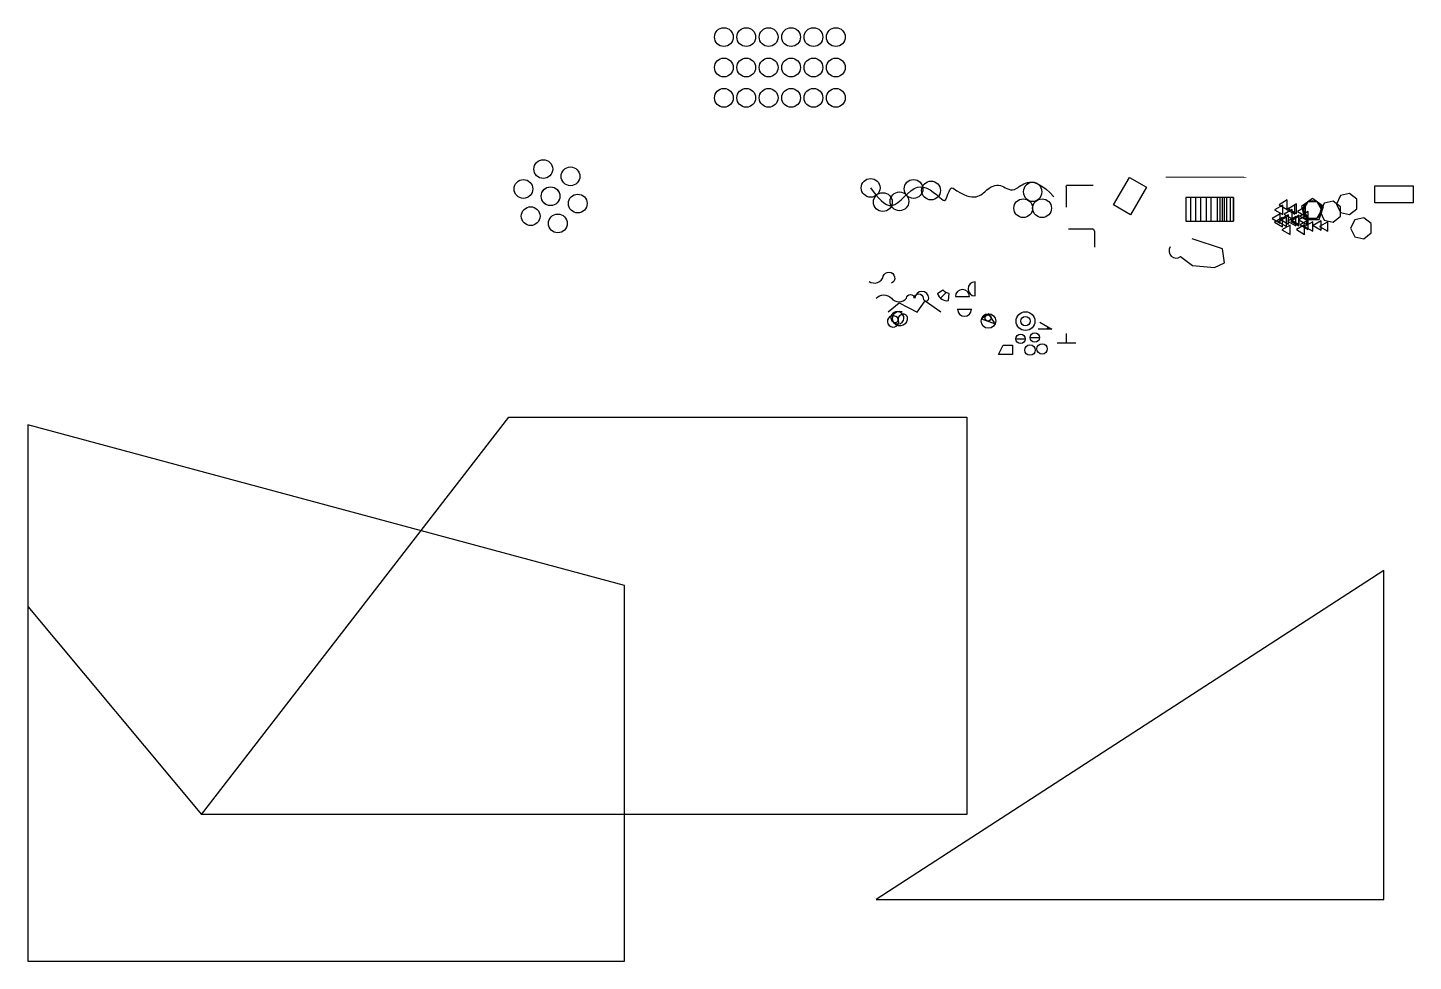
# Model space of a CAD drawing. Header units: millimetres. Extents: x 139 to 3092, y 954 to 2944.
import ezdxf

# ---------------------------------------------------------------- set-up
doc = ezdxf.new("R2010")
doc.units = ezdxf.units.MM

# ---------------------------------------------------------------- blocks, each defined once
blk = doc.blocks.new('*U2')
blk.add_circle((0, 0), 20)
blk = doc.blocks.new('*U3')
at = {"color": 0, "linetype": 'ByBlock', "lineweight": -2, "transparency": 16777216}
for p in [(0, 129.5), (47.7, 129.5), (95.4, 129.5), (143.2, 129.5), (190.9, 129.5), (238.6, 129.5), (0, 64.7), (47.7, 64.7), (95.4, 64.7), (143.2, 64.7), (190.9, 64.7), (238.6, 64.7), (0, 0), (47.7, 0), (95.4, 0), (143.2, 0), (190.9, 0), (238.6, 0)]:
    blk.add_blockref('*U2', p, dxfattribs=at)
blk = doc.blocks.new('*U4')
blk.add_circle((0, 0), 20)
blk = doc.blocks.new('*U5')
at = {"color": 0, "linetype": 'ByBlock', "lineweight": -2, "transparency": 16777216}
for p, rotation in [((1935.2, 2602.3), 306.8644665489937), ((1961.2, 2572), 320.2821868811403), ((1996.6, 2573.6), 40.20378993867745), ((2026.6, 2600), 32.06215004049324), ((2063.9, 2596.7), 327.1020561408357)]:
    blk.add_blockref('*U4', p, dxfattribs=dict(at, rotation=rotation))
blk = doc.blocks.new('*U6')
blk.add_circle((20, 20), 20)
blk = doc.blocks.new('*U7')
at = {"color": 0, "linetype": 'ByBlock', "lineweight": -2, "transparency": 16777216}
for p, rotation in [((1230.2, 2669.7), 240), ((1315.5, 2646.9), 180), ((1167.8, 2607.3), 300.0000000000001), ((1260.4, 2557.1), 59.99999999999999), ((1280.4, 2577.1), 120), ((1245.7, 2611.8), 240), ((1225.7, 2591.8), 300.0000000000001), ((1273, 2604.4), 180), ((1338.3, 2561.6), 120), ((1275.9, 2499.2), 59.99999999999999)]:
    blk.add_blockref('*U6', p, dxfattribs=dict(at, rotation=rotation))
for p in [(1233, 2564.4), (1190.6, 2522)]:
    blk.add_blockref('*U6', p, dxfattribs=at)

msp = doc.modelspace()

# ---------------------------------------------------------------- linework, layer by layer
for p, q in [((2351.6, 2604.3), (2352.6, 2607.3)), ((2351.6, 2604.3), (2351.6, 2561.5)), ((2409.4, 2607.3), (2352.6, 2607.3)), ((2607.3, 2581.8), (2607.3, 2531.2)), ((2708.4, 2581.8), (2607.3, 2581.8)), ((2616.8, 2581.8), (2616.8, 2531.2)), ((2627.4, 2581.8), (2627.4, 2531.2)), ((2637.9, 2581.8), (2637.9, 2531.2)), ((2650.6, 2581.8), (2650.6, 2531.2)), ((2660.1, 2581.8), (2660.1, 2531.2)), ((2673.6, 2581.8), (2673.6, 2531.2)), ((2679.4, 2581.8), (2679.4, 2531.2)), ((2684.2, 2581.8), (2684.2, 2531.2)), ((2688.4, 2581.8), (2688.4, 2531.2)), ((2693.8, 2581.8), (2693.8, 2531.2)), ((2701.4, 2581.8), (2701.4, 2531.2)), ((2708.4, 2531.2), (2708.4, 2581.8)), ((2708.4, 2581.8), (2708.4, 2531.2)), ((2356.8, 2514.9), (2407.1, 2514.9)), ((2607.3, 2531.2), (2708.4, 2531.2)), ((2412.1, 2509.9), (2412.1, 2476.1)), ((2157.7, 2372.1), (2157.7, 2402.1)), ((2077.7, 2377.2), (2089.3, 2384.7)), ((2084.3, 2367), (2096, 2379.3)), ((2101.2, 2362.1), (2102.8, 2377.5)), ((2115.8, 2370.5), (2145.8, 2370.5)), ((2120.2, 2343.6), (2150.2, 2343.6)), ((2187.4, 2334.2), (2171.4, 2323)), ((2200.7, 2312.6), (2187.4, 2334.2)), ((2171.4, 2323), (2200.7, 2312.6)), ((2295.7, 2316.4), (2321.7, 2301)), ((2244.8, 2280.4), (2264.8, 2280.4)), ((2275, 2283.4), (2295, 2283.4)), ((2321.7, 2301), (2291.9, 2301)), ((2352.6, 2271.7), (2352.6, 2291.7)), ((2207.4, 2246.9), (2217.4, 2266.9)), ((2237.4, 2246.9), (2207.4, 2246.9)), ((2217.4, 2266.9), (2217.4, 2266.9)), ((2217.4, 2266.9), (2237.4, 2266.9)), ((2237.4, 2266.9), (2237.4, 2246.9)), ((2332.6, 2271.7), (2352.6, 2271.7)), ((2352.6, 2271.7), (2372.6, 2271.7)), ((2352.6, 2271.7), (2352.6, 2271.7)), ((138.7, 2097.4), (138.7, 953.9)), ((1410.5, 1754.7), (138.7, 2097.4)), ((138.7, 2097.4), (138.7, 1710.3)), ((508.8, 1267.1), (1164.3, 2113.9)), ((1164.3, 2113.9), (1184.3, 2113.9)), ((1184.3, 2113.9), (1204.3, 2113.9)), ((1204.3, 2113.9), (2140.1, 2113.9)), ((2140.1, 2113.9), (2140.1, 1267.1)), ((3028.8, 1786.6), (1947, 1085.3)), ((3028.8, 1085.3), (3028.8, 1786.6)), ((1410.5, 953.9), (1410.5, 1754.7)), ((138.7, 1710.3), (508.8, 1267.1)), ((2140.1, 1267.1), (508.8, 1267.1)), ((1947, 1085.3), (3028.8, 1085.3)), ((138.7, 953.9), (1410.5, 953.9))]:
    msp.add_line(p, q)
for points, format in [([(2563.7, 2624.9, 2, 2, 0), (2663.7, 2624.9, 20, 0, 0), (2738.3, 2624.9, 0, 0, 0)], "xyseb"), ([(2573.4, 2476.4, 0.847838), (2595.7, 2456.1), (2620.9, 2436.9), (2667.9, 2432.6), (2689.7, 2442.4), (2684.8, 2472.4), (2620.7, 2493.6)], "xyb"), ([(1931.7, 2402.9, 0.509559), (1962.2, 2413.8, -1.555172), (1979.3, 2398.9, 0.457421)], "xyb"), ([(1946.8, 2366.9, -0.446984), (1979.3, 2366.9, 0.446984), (2011.8, 2366.9, -1), (2028.2, 2366.9, -1), (2047.3, 2366.9, 1), (2059.1, 2366.9, 1), (2029.7, 2366.9, 1)], "xyb"), ([(1986.2, 2314.5, 0.84093), (2003.8, 2332, 0.52187), (1980, 2332, 0.529431), (1986.2, 2315.7, 0.729971), (1992.2, 2325.7, 7.77999), (1994.9, 2320.2, -0.309686), (1999.9, 2332.4, -0.541019), (2013.3, 2326.5, -3.482022), (2002.1, 2339.1, -0.62042)], "xyb")]:
    msp.add_lwpolyline(points, format=format)
for points in [[(2452.8, 2566), (2452.8, 2566), (2486.6, 2624.5), (2486.6, 2624.5), (2522.8, 2603.5), (2522.8, 2603.5), (2489, 2545), (2489, 2545)], [(3010, 2606.4), (3010, 2606.4), (3091.7, 2606.4), (3091.7, 2606.4), (3091.7, 2570.3), (3091.7, 2570.3), (3010, 2570.3), (3010, 2570.3)], [(2823, 2556.5), (2823, 2576.5), (2805.6, 2566.5)], [(2876.8, 2579.8), (2853.2, 2562.7), (2862.2, 2535.1), (2891.3, 2535.1), (2900.3, 2562.7)], [(2866.8, 2572.4), (2856.8, 2555.1), (2866.8, 2537.8), (2886.8, 2537.8), (2896.8, 2555.1), (2886.8, 2572.4)], [(2936.7, 2541.8), (2936.7, 2561.8), (2921.1, 2574.3), (2901.6, 2569.8), (2892.9, 2551.8), (2901.6, 2533.8), (2921.1, 2529.4)], [(2971.7, 2557.9), (2971.7, 2577.9), (2956.1, 2590.4), (2936.6, 2585.9), (2927.9, 2567.9), (2936.6, 2549.9), (2956.1, 2545.4)], [(2808.3, 2527.3), (2808.3, 2547.3), (2791, 2537.3)], [(2813.4, 2545.3), (2813.4, 2565.3), (2796.1, 2555.3)], [(2821.3, 2520.2), (2821.3, 2540.2), (2804, 2530.2)], [(2825.7, 2524.9), (2825.7, 2544.9), (2808.4, 2534.9)], [(2833.6, 2536.2), (2833.6, 2556.2), (2816.2, 2546.2)], [(2839.1, 2546.5), (2839.1, 2566.5), (2821.8, 2556.5)], [(2841.2, 2521.3), (2841.2, 2541.3), (2823.9, 2531.3)], [(2842.9, 2548), (2842.9, 2568), (2825.6, 2558)], [(2847.7, 2521.6), (2847.7, 2541.6), (2830.4, 2531.6)], [(2848.4, 2524.5), (2848.4, 2544.5), (2831.1, 2534.5)], [(2862.3, 2541.7), (2862.3, 2561.7), (2845, 2551.7)], [(2864.8, 2524.2), (2864.8, 2544.2), (2847.5, 2534.2)], [(2867.8, 2531.8), (2867.8, 2551.8), (2850.5, 2541.8)], [(2813.3, 2519.1), (2813.3, 2539.1), (2796, 2529.1)], [(2829, 2503), (2829, 2523), (2811.7, 2513)], [(2860.2, 2503.3), (2860.2, 2523.3), (2842.9, 2513.3)], [(2867.6, 2513.8), (2867.6, 2533.8), (2850.3, 2523.8)], [(2877.4, 2509.9), (2877.4, 2529.9), (2860.1, 2519.9)], [(2895.3, 2512.3), (2895.3, 2532.3), (2878, 2522.3)], [(2909.5, 2510.1), (2909.5, 2530.1), (2892.1, 2520.1)], [(3002, 2506.3), (3002, 2526.3), (2986.4, 2538.8), (2966.9, 2534.3), (2958.2, 2516.3), (2966.9, 2498.3), (2986.4, 2493.8)]]:
    msp.add_lwpolyline(points, close=True)
msp.add_lwpolyline([(1972.7, 2338.1), (1995.8, 2357.6), (2034.3, 2337.2), (2051.7, 2361.7), (2085, 2338)])
for centre, radius in [((2260.5, 2559), 20), ((2300.5, 2559), 20), ((2876.8, 2555.1), 20), ((2186.3, 2318.6), 15.6), ((2265.2, 2318.3), 20), ((2185.5, 2324.9), 6.5), ((2265.2, 2318.3), 10), ((2314.3, 2303), 2), ((2254.8, 2280.4), 10), ((2285, 2283.4), 10), ((2274.8, 2256.6), 11.1), ((2300.5, 2259), 11)]:
    msp.add_circle(centre, radius)
for centre, radius, start, end in [((2280.5, 2593.9), 20, 90, 270), ((2280.5, 2593.9), 20, 270, 90), ((2407.1, 2509.9), 5, 0, 90), ((2157.7, 2387.1), 15, 90, 270), ((2098.3, 2383.4), 21.5, 196.7835, 277.7896), ((2103.8, 2395.8), 18.2, 217.406, 266.8534), ((2130.8, 2370.5), 15, 0, 180), ((2135.2, 2343.6), 15, 180, 0)]:
    msp.add_arc(centre, radius, start, end)
for points in [[(2110.9, 2602), (2157.1, 2568.1), (2184.9, 2607.3), (2216.2, 2611), (2241.6, 2584.5), (2278.8, 2634.4), (2325.4, 2583.5)], [(2089.5, 2576), (2097.9, 2568.6), (2101.9, 2608.7), (2110.9, 2602)]]:
    msp.add_open_spline(points, degree=3)
msp.add_spline([(1935.2, 2602.3), (1980.2, 2564.7), (2034.8, 2603.9), (2089.5, 2576)], degree=3)

# ---------------------------------------------------------------- block references
for name, p in [('*U3', (1622.4, 2794.2)), ('*U7', (0, 0)), ('*U5', (0, 0))]:
    msp.add_blockref(name, p)

doc.saveas('drawing.dxf')
